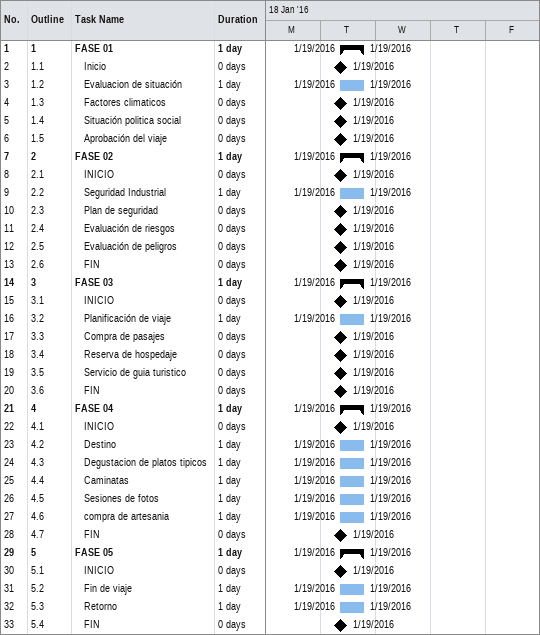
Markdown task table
| ID | WBS | Task | Duration | Start | Finish |
|---|---|---|---|---|---|
| 1 | 1 | **FASE 01** | 1d | 2016-01-19 | 2016-01-19 |
| 2 | 1.1 | Inicio | 0d | 2016-01-19 | 2016-01-19 |
| 3 | 1.2 | Evaluacion de situación | 1d | 2016-01-19 | 2016-01-19 |
| 4 | 1.3 | Factores climaticos | 0d | 2016-01-19 | 2016-01-19 |
| 5 | 1.4 | Situación politica social | 0d | 2016-01-19 | 2016-01-19 |
| 6 | 1.5 | Aprobación del viaje | 0d | 2016-01-19 | 2016-01-19 |
| 7 | 2 | **FASE 02** | 1d | 2016-01-19 | 2016-01-19 |
| 8 | 2.1 | INICIO | 0d | 2016-01-19 | 2016-01-19 |
| 9 | 2.2 | Seguridad Industrial | 1d | 2016-01-19 | 2016-01-19 |
| 10 | 2.3 | Plan de seguridad | 0d | 2016-01-19 | 2016-01-19 |
| 11 | 2.4 | Evaluación de riesgos | 0d | 2016-01-19 | 2016-01-19 |
| 12 | 2.5 | Evaluación de peligros | 0d | 2016-01-19 | 2016-01-19 |
| 13 | 2.6 | FIN | 0d | 2016-01-19 | 2016-01-19 |
| 14 | 3 | **FASE 03** | 1d | 2016-01-19 | 2016-01-19 |
| 15 | 3.1 | INICIO | 0d | 2016-01-19 | 2016-01-19 |
| 16 | 3.2 | Planificación de viaje | 1d | 2016-01-19 | 2016-01-19 |
| 17 | 3.3 | Compra de pasajes | 0d | 2016-01-19 | 2016-01-19 |
| 18 | 3.4 | Reserva de hospedaje | 0d | 2016-01-19 | 2016-01-19 |
| 19 | 3.5 | Servicio de guia turistico | 0d | 2016-01-19 | 2016-01-19 |
| 20 | 3.6 | FIN | 0d | 2016-01-19 | 2016-01-19 |
| 21 | 4 | **FASE 04** | 1d | 2016-01-19 | 2016-01-19 |
| 22 | 4.1 | INICIO | 0d | 2016-01-19 | 2016-01-19 |
| 23 | 4.2 | Destino | 1d | 2016-01-19 | 2016-01-19 |
| 24 | 4.3 | Degustacion de platos tipicos | 1d | 2016-01-19 | 2016-01-19 |
| 25 | 4.4 | Caminatas | 1d | 2016-01-19 | 2016-01-19 |
| 26 | 4.5 | Sesiones de fotos | 1d | 2016-01-19 | 2016-01-19 |
| 27 | 4.6 | compra de artesania | 1d | 2016-01-19 | 2016-01-19 |
| 28 | 4.7 | FIN | 0d | 2016-01-19 | 2016-01-19 |
| 29 | 5 | **FASE 05** | 1d | 2016-01-19 | 2016-01-19 |
| 30 | 5.1 | INICIO | 0d | 2016-01-19 | 2016-01-19 |
| 31 | 5.2 | Fin de viaje | 1d | 2016-01-19 | 2016-01-19 |
| 32 | 5.3 | Retorno | 1d | 2016-01-19 | 2016-01-19 |
| 33 | 5.4 | FIN | 0d | 2016-01-19 | 2016-01-19 |
